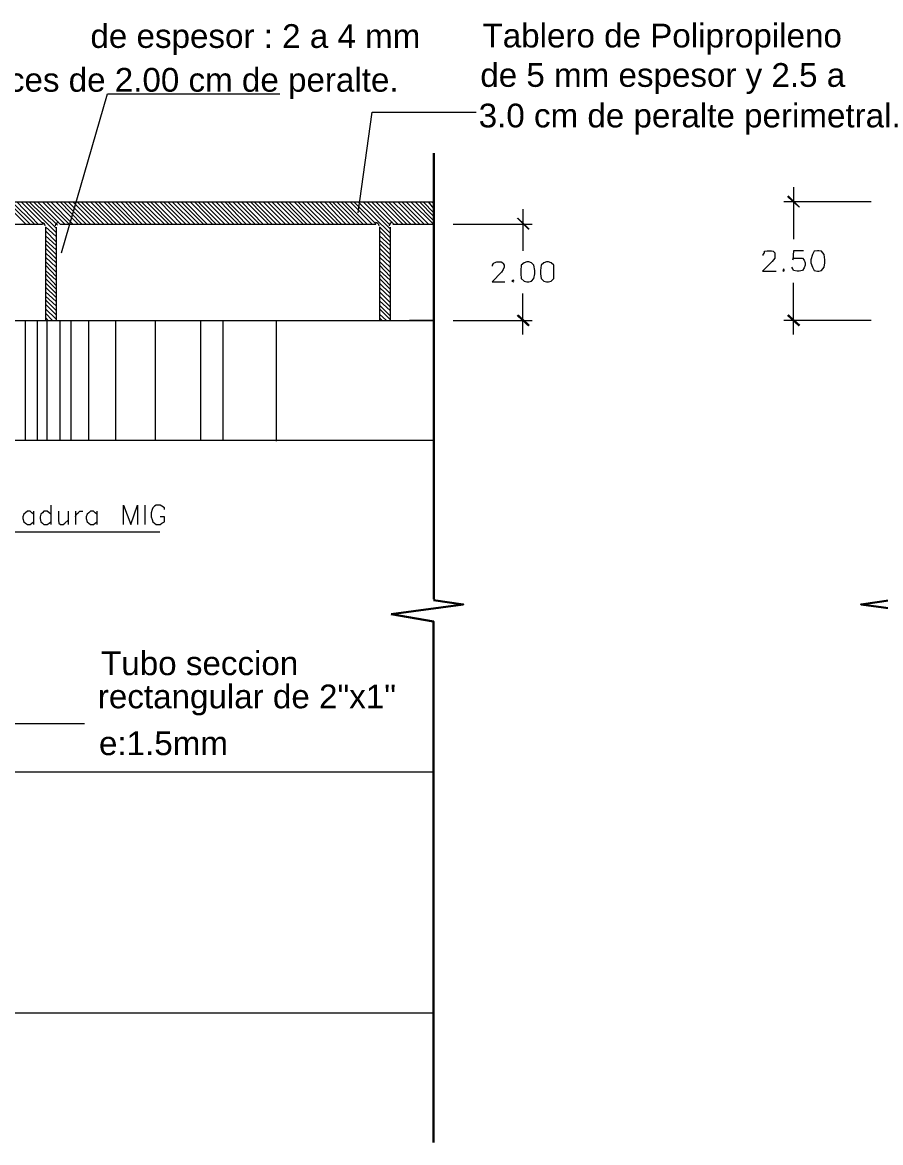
# Model space of a CAD drawing. Header units: inches. Extents: x 0.09 to 5.48, y 0.22 to 3.71.
# Drawn here: x 0.989 to 1.893, y 0.955 to 2.135 of the extents above; entities that cross this region are included whole.
import ezdxf

# ---------------------------------------------------------------- set-up
doc = ezdxf.new("R2010")
doc.units = ezdxf.units.IN
doc.header["$MEASUREMENT"] = 0
for name, color, linetype in [('PDF_PDF4_PDF5_PDF10_0', 7, 'Continuous'), ('PDF_PDF4_PDF5_PDF10_COTAS', 7, 'Continuous'), ('PDF_PDF4_PDF5_PDF10_COTAS-01', 7, 'Continuous'), ('PDF_PDF4_PDF5_PDF10_TEXTO', 7, 'Continuous'), ('PDF_Texto', 7, 'Continuous')]:
    doc.layers.add(name, color=color, linetype=linetype)
doc.layers.add('PDF_PDF4_PDF5_PDF10_PROYECCION 2', color=7, linetype='Continuous', true_color=0x7f7f7f)
doc.styles.add('PDF Arial', font='arial.ttf')

msp = doc.modelspace()

# ---------------------------------------------------------------- linework, layer by layer
at = {"layer": 'PDF_PDF4_PDF5_PDF10_0', "lineweight": 13}
for points in [[(1.0303, 1.892), (1.0786, 2.0594), (1.26, 2.0594)], [(1.3426, 1.9342), (1.3572, 2.0403), (1.4667, 2.0403)], [(1.8009, 1.9611), (1.8009, 1.9066)], [(1.5161, 1.9381), (1.5161, 1.8943)], [(1.8829, 1.9459), (1.7908, 1.9459)], [(1.4426, 1.9224), (1.5257, 1.9224)], [(1.8009, 1.8061), (1.8009, 1.8606)], [(1.5161, 1.8061), (1.5161, 1.8493)], [(1.4426, 1.8207), (1.5257, 1.8207)], [(1.8829, 1.8207), (1.7908, 1.8207)], [(1.0545, 1.3961), (0.9748, 1.3961), (0.9523, 1.3613)]]:
    msp.add_lwpolyline(points, dxfattribs=at)
at = {"layer": 'PDF_PDF4_PDF5_PDF10_0', "lineweight": 18}
for points in [[(0.8203, 1.9459), (1.4223, 1.9459)], [(0.8602, 1.9224), (1.0101, 1.9224)], [(1.0135, 1.919), (1.0135, 1.8207)], [(1.0247, 1.919), (1.0247, 1.8207)], [(1.0287, 1.9224), (1.3611, 1.9224)], [(1.3651, 1.919), (1.3651, 1.8207)], [(1.3763, 1.919), (1.3763, 1.8207)], [(1.3791, 1.9224), (1.4223, 1.9224)], [(1.7689, 1.8892), (1.7689, 1.8903), (1.7705, 1.892), (1.7705, 1.8937), (1.7733, 1.8943), (1.7778, 1.8943), (1.7795, 1.8937), (1.7812, 1.892), (1.7812, 1.8903), (1.7812, 1.8887), (1.7812, 1.8864), (1.7784, 1.883), (1.7683, 1.8729), (1.7829, 1.8729)], [(1.8115, 1.8943), (1.8009, 1.8943), (1.8003, 1.8847), (1.8009, 1.8864), (1.8048, 1.8864), (1.807, 1.8864), (1.8104, 1.8864), (1.8121, 1.8842), (1.8132, 1.8814), (1.8132, 1.8791), (1.8121, 1.8763), (1.8104, 1.8735), (1.807, 1.8729), (1.8048, 1.8729), (1.8009, 1.8735), (1.8003, 1.8752), (1.7992, 1.8769)], [(1.4841, 1.878), (1.4841, 1.8791), (1.4852, 1.8808), (1.4858, 1.8814), (1.4886, 1.8825), (1.4931, 1.8825), (1.4948, 1.8814), (1.4954, 1.8808), (1.4965, 1.8791), (1.4965, 1.8769), (1.4954, 1.8746), (1.4937, 1.8718), (1.4836, 1.8617), (1.497, 1.8617)]]:
    msp.add_lwpolyline(points, dxfattribs=at)
for points in [[(1.8261, 1.8943), (1.8228, 1.8937), (1.8211, 1.8903), (1.8194, 1.8847), (1.8194, 1.8814), (1.8211, 1.8769), (1.8228, 1.8735), (1.8261, 1.8729), (1.8278, 1.8729), (1.8306, 1.8735), (1.8334, 1.8769), (1.834, 1.8814), (1.834, 1.8847), (1.8334, 1.8903), (1.8306, 1.8937), (1.8278, 1.8943)], [(1.5201, 1.8825), (1.5173, 1.8814), (1.5144, 1.8791), (1.5139, 1.8735), (1.5139, 1.8701), (1.5144, 1.8651), (1.5173, 1.8623), (1.5201, 1.8617), (1.5223, 1.8617), (1.5251, 1.8623), (1.5274, 1.8651), (1.5285, 1.8701), (1.5285, 1.8735), (1.5274, 1.8791), (1.5251, 1.8814), (1.5223, 1.8825)], [(1.5408, 1.8825), (1.538, 1.8814), (1.5352, 1.8791), (1.5347, 1.8735), (1.5347, 1.8701), (1.5352, 1.8651), (1.538, 1.8623), (1.5408, 1.8617), (1.5431, 1.8617), (1.5459, 1.8623), (1.5487, 1.8651), (1.5487, 1.8701), (1.5487, 1.8735), (1.5487, 1.8791), (1.5459, 1.8814), (1.5431, 1.8825)], [(1.7908, 1.8752), (1.7896, 1.8735), (1.7908, 1.8729), (1.7913, 1.8735)], [(1.506, 1.8634), (1.5043, 1.8623), (1.506, 1.8617), (1.5066, 1.8623)]]:
    msp.add_lwpolyline(points, close=True, dxfattribs=at)
at = {"layer": 'PDF_PDF4_PDF5_PDF10_0', "lineweight": 5}
for points in [[(0.9304, 1.6949), (1.4223, 1.6949)], [(0.7967, 1.3456), (1.4218, 1.3456)], [(0.7967, 1.0918), (1.4218, 1.0918)]]:
    msp.add_lwpolyline(points, dxfattribs=at)
at = {"layer": 'PDF_PDF4_PDF5_PDF10_0', "lineweight": 30}
msp.add_lwpolyline([(1.4218, 0.9553), (1.4218, 1.504), (1.3774, 1.5118)], dxfattribs=at)
at = {"layer": 'PDF_PDF4_PDF5_PDF10_0', "lineweight": 18}
for centre, start, end in [((1.0093, 1.9204), 1.302, 89.9999), ((1.0273, 1.9204), 90.0001, 178.698), ((1.3609, 1.9204), 1.3033, 89.9985), ((1.3788, 1.9204), 90.0015, 178.6967)]:
    msp.add_arc(centre, 0.00365, start, end, dxfattribs=at)
at = {"layer": 'PDF_PDF4_PDF5_PDF10_0', "transparency": 33554559}
for points in [[(1.8082, 1.9403), (1.7941, 1.951), (1.7958, 1.9527)], [(1.8065, 1.9398), (1.8082, 1.9403), (1.7941, 1.951)], [(1.5234, 1.9173), (1.5094, 1.9285), (1.5111, 1.9291)], [(1.5217, 1.9162), (1.5234, 1.9173), (1.5094, 1.9285)], [(1.5111, 1.8274), (1.5094, 1.8258), (1.5234, 1.8162)], [(1.5094, 1.8258), (1.5234, 1.8162), (1.5217, 1.8145)], [(1.7958, 1.8274), (1.7941, 1.8258), (1.8082, 1.8162)], [(1.7941, 1.8258), (1.8082, 1.8162), (1.8065, 1.8145)]]:
    msp.add_solid(points, dxfattribs=at)
at = {"layer": 'PDF_PDF4_PDF5_PDF10_COTAS', "lineweight": 30}
for points in [[(1.4223, 1.5276), (1.4223, 1.997)], [(1.3774, 1.5118), (1.4532, 1.5219), (1.4218, 1.5264)], [(1.948, 1.5118), (1.8722, 1.5219), (1.9036, 1.5264)]]:
    msp.add_lwpolyline(points, dxfattribs=at)
at = {"layer": 'PDF_PDF4_PDF5_PDF10_COTAS-01', "lineweight": 13}
for points in [[(0.9927, 1.9224), (0.9691, 1.9459)], [(0.9972, 1.9224), (0.9736, 1.9459)], [(1.0017, 1.9224), (0.9781, 1.9459)], [(1.0056, 1.9224), (0.9832, 1.9459)], [(1.0113, 1.9224), (0.9877, 1.9459)], [(1.0247, 1.9134), (0.9922, 1.9459)], [(1.0247, 1.9179), (0.9961, 1.9459)], [(1.0259, 1.9212), (1.0006, 1.9459)], [(1.0287, 1.9224), (1.0051, 1.9459)], [(1.0337, 1.9224), (1.0101, 1.9459)], [(1.0382, 1.9224), (1.0146, 1.9459)], [(1.0421, 1.9224), (1.0191, 1.9459)], [(1.0478, 1.9224), (1.0242, 1.9459)], [(1.0517, 1.9224), (1.0287, 1.9459)], [(1.0562, 1.9224), (1.0326, 1.9459)], [(1.0607, 1.9224), (1.0371, 1.9459)], [(1.0657, 1.9224), (1.0421, 1.9459)], [(1.0702, 1.9224), (1.0466, 1.9459)], [(1.0747, 1.9224), (1.0511, 1.9459)], [(1.0798, 1.9224), (1.0556, 1.9459)], [(1.0843, 1.9224), (1.0607, 1.9459)], [(1.0882, 1.9224), (1.0652, 1.9459)], [(1.0927, 1.9224), (1.0691, 1.9459)], [(1.0977, 1.9224), (1.0747, 1.9459)], [(1.1022, 1.9224), (1.0786, 1.9459)], [(1.1067, 1.9224), (1.0831, 1.9459)], [(1.1107, 1.9224), (1.0876, 1.9459)], [(1.1152, 1.9224), (1.0927, 1.9459)], [(1.1196, 1.9224), (1.0972, 1.9459)], [(1.1247, 1.9224), (1.1011, 1.9459)], [(1.1292, 1.9224), (1.1056, 1.9459)], [(1.1337, 1.9224), (1.1101, 1.9459)], [(1.1387, 1.9224), (1.1146, 1.9459)], [(1.1432, 1.9224), (1.1196, 1.9459)], [(1.1472, 1.9224), (1.1241, 1.9459)], [(1.1517, 1.9224), (1.1281, 1.9459)], [(1.1567, 1.9224), (1.1337, 1.9459)], [(1.1612, 1.9224), (1.1376, 1.9459)], [(1.1657, 1.9224), (1.1421, 1.9459)], [(1.1707, 1.9224), (1.1466, 1.9459)], [(1.1752, 1.9224), (1.1517, 1.9459)], [(1.1797, 1.9224), (1.1561, 1.9459)], [(1.1837, 1.9224), (1.1606, 1.9459)], [(1.1893, 1.9224), (1.1657, 1.9459)], [(1.1932, 1.9224), (1.1702, 1.9459)], [(1.1977, 1.9224), (1.1741, 1.9459)], [(1.2022, 1.9224), (1.1786, 1.9459)], [(1.2073, 1.9224), (1.1837, 1.9459)], [(1.2117, 1.9224), (1.1882, 1.9459)], [(1.2162, 1.9224), (1.1927, 1.9459)], [(1.2202, 1.9224), (1.1977, 1.9459)], [(1.2247, 1.9224), (1.2022, 1.9459)], [(1.2297, 1.9224), (1.2056, 1.9459)], [(1.2342, 1.9224), (1.2106, 1.9459)], [(1.2387, 1.9224), (1.2151, 1.9459)], [(1.2426, 1.9224), (1.2196, 1.9459)], [(1.2482, 1.9224), (1.2247, 1.9459)], [(1.2522, 1.9224), (1.2292, 1.9459)], [(1.2567, 1.9224), (1.2331, 1.9459)], [(1.2612, 1.9224), (1.2376, 1.9459)], [(1.2662, 1.9224), (1.2426, 1.9459)], [(1.2707, 1.9224), (1.2471, 1.9459)], [(1.2752, 1.9224), (1.2516, 1.9459)], [(1.2803, 1.9224), (1.2567, 1.9459)], [(1.2848, 1.9224), (1.2612, 1.9459)], [(1.2887, 1.9224), (1.2657, 1.9459)], [(1.2932, 1.9224), (1.2696, 1.9459)], [(1.2982, 1.9224), (1.2752, 1.9459)], [(1.3027, 1.9224), (1.2791, 1.9459)], [(1.3072, 1.9224), (1.2836, 1.9459)], [(1.3123, 1.9224), (1.2887, 1.9459)], [(1.3168, 1.9224), (1.2932, 1.9459)], [(1.3213, 1.9224), (1.2977, 1.9459)], [(1.3252, 1.9224), (1.3022, 1.9459)], [(1.3297, 1.9224), (1.3072, 1.9459)], [(1.3342, 1.9224), (1.3117, 1.9459)], [(1.3392, 1.9224), (1.3156, 1.9459)], [(1.3437, 1.9224), (1.3201, 1.9459)], [(1.3477, 1.9224), (1.3246, 1.9459)], [(1.3521, 1.9224), (1.3286, 1.9459)], [(1.3572, 1.9224), (1.3342, 1.9459)], [(1.3617, 1.9224), (1.3381, 1.9459)], [(1.3763, 1.9128), (1.3426, 1.9459)], [(1.3763, 1.9173), (1.3477, 1.9459)], [(1.3763, 1.9212), (1.3521, 1.9459)], [(1.3802, 1.9224), (1.3566, 1.9459)], [(1.3842, 1.9224), (1.3611, 1.9459)], [(1.3898, 1.9224), (1.3662, 1.9459)], [(1.3937, 1.9224), (1.3707, 1.9459)], [(1.3982, 1.9224), (1.3746, 1.9459)], [(1.4033, 1.9224), (1.3791, 1.9459)], [(1.4077, 1.9224), (1.3842, 1.9459)], [(1.4122, 1.9224), (1.3886, 1.9459)], [(1.4167, 1.9224), (1.3931, 1.9459)], [(1.4218, 1.9224), (1.3982, 1.9459)], [(1.4223, 1.9257), (1.4027, 1.9459)], [(1.4223, 1.9302), (1.4072, 1.9459)], [(1.4223, 1.9342), (1.4111, 1.9459)], [(1.4223, 1.9386), (1.4167, 1.9459)], [(1.4223, 1.9437), (1.4201, 1.9459)], [(1.0247, 1.9094), (1.0135, 1.9195)], [(1.0247, 1.9038), (1.0135, 1.9151)], [(1.3763, 1.9083), (1.3651, 1.9195)], [(1.3763, 1.9038), (1.3651, 1.9151)], [(1.0247, 1.8999), (1.0135, 1.91)], [(1.0247, 1.8954), (1.0135, 1.9055)], [(1.0247, 1.8903), (1.0135, 1.9016)], [(1.3763, 1.8999), (1.3651, 1.91)], [(1.3763, 1.8954), (1.3651, 1.9055)], [(1.3763, 1.8903), (1.3651, 1.9016)], [(1.0247, 1.8859), (1.0135, 1.8971)], [(1.0247, 1.8814), (1.0135, 1.892)], [(1.0247, 1.8769), (1.0135, 1.8875)], [(1.3763, 1.8859), (1.3651, 1.8971)], [(1.3763, 1.8814), (1.3651, 1.892)], [(1.3763, 1.8769), (1.3651, 1.8875)], [(1.0247, 1.8718), (1.0135, 1.883)], [(1.0247, 1.8673), (1.0135, 1.8791)], [(1.3763, 1.8718), (1.3651, 1.883)], [(1.3763, 1.8673), (1.3651, 1.8791)], [(1.0247, 1.8634), (1.0135, 1.8735)], [(1.0247, 1.8578), (1.0135, 1.8701)], [(1.0247, 1.8538), (1.0135, 1.8651)], [(1.3763, 1.8634), (1.3651, 1.8735)], [(1.3763, 1.8578), (1.3651, 1.8696)], [(1.3763, 1.8538), (1.3651, 1.8651)], [(1.0247, 1.8493), (1.0135, 1.8606)], [(1.0247, 1.8449), (1.0135, 1.8561)], [(1.3763, 1.8493), (1.3651, 1.86)], [(1.3763, 1.8449), (1.3651, 1.8555)], [(1.0247, 1.8409), (1.0135, 1.851)], [(1.0247, 1.8364), (1.0135, 1.8465)], [(1.0247, 1.8314), (1.0135, 1.8426)], [(1.3763, 1.8398), (1.3651, 1.851)], [(1.3763, 1.8353), (1.3651, 1.8465)], [(1.3763, 1.8314), (1.3651, 1.8415)], [(1.0247, 1.8269), (1.0135, 1.8381)], [(1.0247, 1.8224), (1.0135, 1.8331)], [(1.0208, 1.8207), (1.0135, 1.8286)], [(1.3763, 1.8258), (1.3651, 1.837)], [(1.3763, 1.8218), (1.3651, 1.8331)], [(0.9304, 1.8207), (1.4223, 1.8207), (1.3965, 1.8207)], [(1.0163, 1.8207), (1.0135, 1.8241)], [(1.3724, 1.8207), (1.3651, 1.8274)], [(1.3679, 1.8207), (1.3651, 1.8235)], [(0.9214, 1.5983), (1.1337, 1.5983)]]:
    msp.add_lwpolyline(points, dxfattribs=at)
at = {"layer": 'PDF_PDF4_PDF5_PDF10_PROYECCION 2', "lineweight": 5}
for points in [[(0.9922, 1.6949), (0.9922, 1.8207)], [(1.0051, 1.6949), (1.0051, 1.8207)], [(1.0152, 1.6949), (1.0152, 1.8207)], [(1.0287, 1.6949), (1.0287, 1.8207)], [(1.0405, 1.6949), (1.0405, 1.8207)], [(1.059, 1.6949), (1.059, 1.8207)], [(1.0876, 1.6949), (1.0876, 1.8207)], [(1.1292, 1.6949), (1.1292, 1.8207)], [(1.1769, 1.6949), (1.1769, 1.8207)], [(1.2005, 1.6949), (1.2005, 1.8207)], [(1.2567, 1.6938), (1.2567, 1.8207)]]:
    msp.add_lwpolyline(points, dxfattribs=at)
at = {"layer": 'PDF_PDF4_PDF5_PDF10_TEXTO', "lineweight": 18}
for points in [[(1.0006, 1.6168), (0.9989, 1.6185), (0.9972, 1.6202), (0.9944, 1.6202), (0.9922, 1.6185), (0.9905, 1.6168), (0.9894, 1.614), (0.9894, 1.6124), (0.9905, 1.609), (0.9922, 1.6073), (0.9944, 1.6062), (0.9972, 1.6062), (0.9989, 1.6073), (1.0006, 1.609)], [(1.0006, 1.6202), (1.0006, 1.6062)], [(1.0191, 1.6168), (1.0174, 1.6185), (1.0152, 1.6202), (1.0118, 1.6202), (1.0101, 1.6185), (1.0084, 1.6168), (1.0079, 1.614), (1.0079, 1.6124), (1.0084, 1.609), (1.0101, 1.6073), (1.0118, 1.6062), (1.0152, 1.6062), (1.0174, 1.6073), (1.0191, 1.609)], [(1.0191, 1.6264), (1.0191, 1.6062)], [(1.027, 1.6202), (1.027, 1.6107), (1.0275, 1.6073), (1.0292, 1.6062), (1.032, 1.6062), (1.0337, 1.6073), (1.0371, 1.6107)], [(1.0371, 1.6202), (1.0371, 1.6062)], [(1.045, 1.6202), (1.045, 1.6062)], [(1.045, 1.614), (1.0461, 1.6168), (1.0478, 1.6185), (1.0494, 1.6202), (1.0528, 1.6202)], [(1.0674, 1.6168), (1.0657, 1.6185), (1.064, 1.6202), (1.0607, 1.6202), (1.059, 1.6185), (1.0573, 1.6168), (1.0562, 1.614), (1.0562, 1.6124), (1.0573, 1.609), (1.059, 1.6073), (1.0607, 1.6062), (1.064, 1.6062), (1.0657, 1.6073), (1.0674, 1.609)], [(1.0674, 1.6202), (1.0674, 1.6062)], [(1.0955, 1.6062), (1.0955, 1.6264), (1.1034, 1.6062), (1.1101, 1.6264), (1.1101, 1.6062)], [(1.118, 1.6264), (1.118, 1.6062)], [(1.1387, 1.6219), (1.1387, 1.6236), (1.1359, 1.6253), (1.1342, 1.6264), (1.1298, 1.6264), (1.1281, 1.6253), (1.1264, 1.6236), (1.1258, 1.6219), (1.1247, 1.6185), (1.1247, 1.614), (1.1258, 1.6112), (1.1264, 1.609), (1.1281, 1.6073), (1.1298, 1.6062), (1.1342, 1.6062), (1.1359, 1.6073), (1.1387, 1.609), (1.1387, 1.6112), (1.1387, 1.614), (1.1342, 1.614)]]:
    msp.add_lwpolyline(points, dxfattribs=at)

# ---------------------------------------------------------------- texts
at = {"layer": 'PDF_Texto', "attachment_point": 7, "style": 'PDF Arial'}
for s, insert, char_height in [('de espesor : 2 a 4 mm', (1.0607, 2.1003), 0.024993), ('Tablero de Polipropileno', (1.4735, 2.1008), 0.024993), ('Portalapices de 2.00 cm de peralte.', (0.836, 2.0542), 0.024993), ('de 5 mm espesor y 2.5 a', (1.4712, 2.0593), 0.024993), ('3.0 cm de peralte perimetral.', (1.4695, 2.0166), 0.024993), ('Tubo seccion', (1.0719, 1.4471), 0.024993), ('rectangular de 2"x1"', (1.0685, 1.405), 0.024993), ('e:1.5mm', (1.0697, 1.3629), 0.02499)]:
    msp.add_mtext(s, dxfattribs=dict(at, insert=insert, char_height=char_height))

doc.saveas('drawing.dxf')
